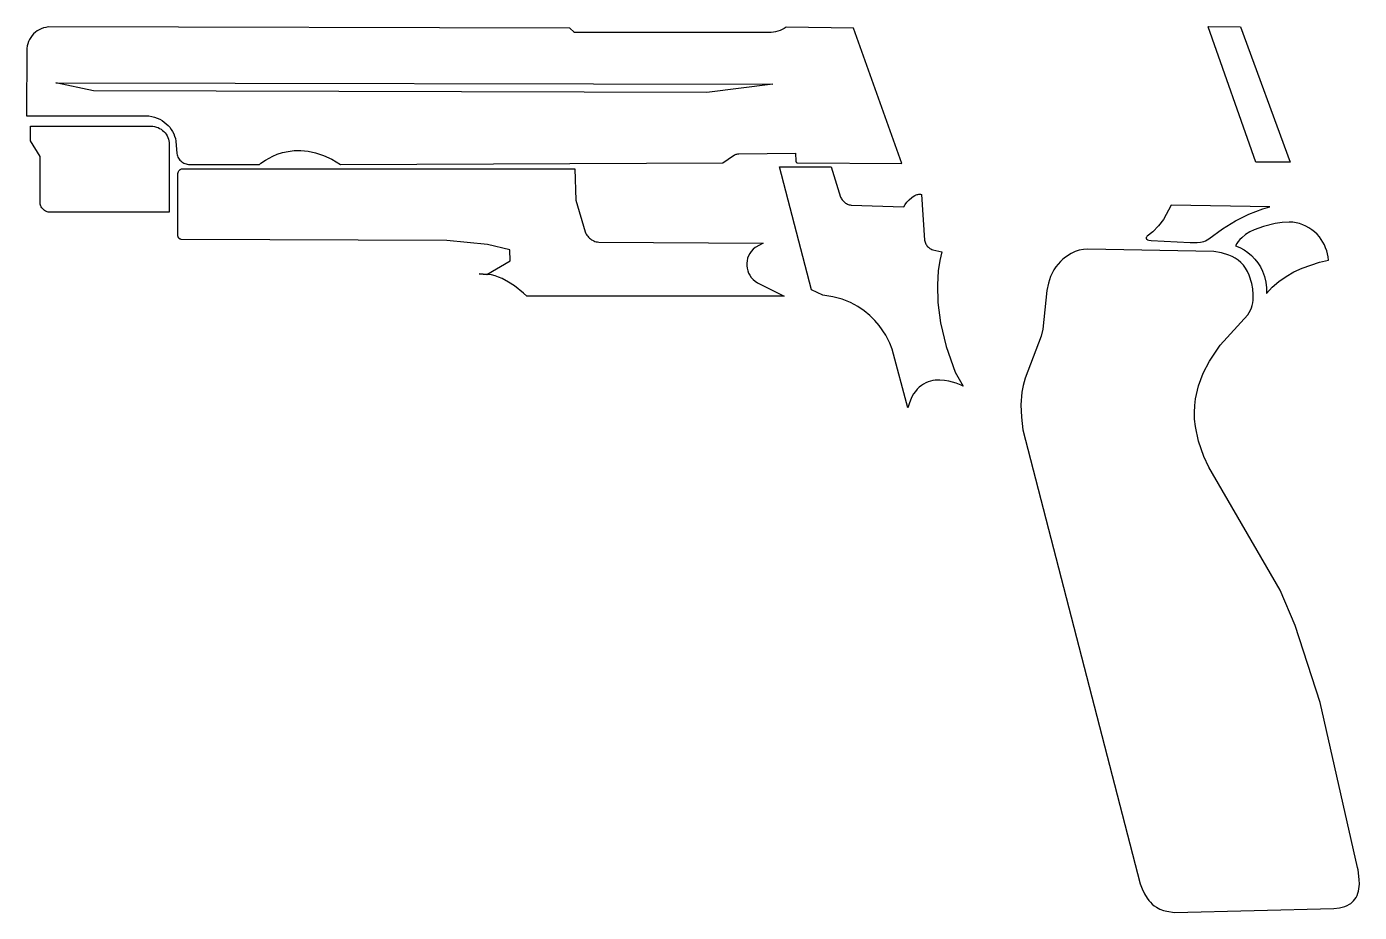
# Model space of a CAD drawing. Header units: metres. Extents: x 15 to 149, y -151 to -63.
import ezdxf

# ---------------------------------------------------------------- set-up
doc = ezdxf.new("R2010")
doc.units = ezdxf.units.M

msp = doc.modelspace()

# ---------------------------------------------------------------- linework, layer by layer
for points in [[(97.915222, -62.824868), (91.16187, -62.725808), (90.965782, -62.85103), (90.761566, -62.96025), (90.550238, -63.053468), (90.332814, -63.13043), (90.11031, -63.190628), (89.883488, -63.234062), (89.653364, -63.260224), (69.954648, -63.244984), (69.949314, -63.244222), (69.94398, -63.242952), (69.9389, -63.241174), (69.93382, -63.238888), (69.928994, -63.236094), (69.924422, -63.232792), (69.49186, -62.824614), (17.233138, -62.699392), (16.99514, -62.735714), (16.76527, -62.794896), (16.545052, -62.875668), (16.335502, -62.97676), (16.13789, -63.096902), (15.953232, -63.235078), (15.783052, -63.389764), (15.628366, -63.559944), (15.490444, -63.744602), (15.370302, -63.942214), (15.269464, -64.151764), (15.188946, -64.371982), (15.129764, -64.601852), (15.093442, -64.83985), (15.080996, -71.597774), (27.309064, -71.597774), (27.605228, -71.65848), (27.887168, -71.737728), (28.154376, -71.834756), (28.406344, -71.948802), (28.642564, -72.079358), (28.862528, -72.225662), (29.065728, -72.387206), (29.251656, -72.563228), (29.419804, -72.752966), (29.56941, -72.955912), (29.70022, -73.171304), (29.811726, -73.398634), (29.90342, -73.63714), (29.974794, -73.88606), (30.025086, -74.144886), (30.124146, -75.3745), (30.150816, -75.498452), (30.188662, -75.617832), (30.237176, -75.731878), (30.295596, -75.839828), (30.363414, -75.941428), (30.440122, -76.03617), (30.524958, -76.123292), (30.617414, -76.202286), (30.716982, -76.27239), (30.8229, -76.33335), (30.93466, -76.384404), (31.0515, -76.425044), (31.172912, -76.454762), (31.298388, -76.47305), (38.394132, -76.4794), (38.551104, -76.349606), (39.005002, -76.034138), (39.729664, -75.644502), (40.185594, -75.456542), (40.699436, -75.29195), (41.268142, -75.164442), (41.88841, -75.087988), (42.556938, -75.076304), (43.270678, -75.143614), (44.026074, -75.303634), (44.820078, -75.570334), (45.649642, -75.957684), (46.51121, -76.4794), (84.818982, -76.323444), (85.877654, -75.583796), (85.96122, -75.533758), (86.048342, -75.491086), (86.138512, -75.456034), (86.231476, -75.428602), (86.326472, -75.409044), (86.422992, -75.397614), (92.0877, -75.358498), (92.115386, -76.128626), (92.119196, -76.1492), (92.124784, -76.169012), (92.132404, -76.187808), (92.141548, -76.205842), (92.15247, -76.222606), (92.164916, -76.238354), (92.178632, -76.252832), (92.193618, -76.26604), (92.209874, -76.277724), (92.227146, -76.287884), (92.245434, -76.296266), (92.264484, -76.30287), (92.28455, -76.307696), (92.305124, -76.310744), (102.740968, -76.36891), (97.915984, -62.82436)], [(133.432042, -62.684406), (133.44779, -62.674246), (133.48081, -62.665356), (136.68629, -62.684406), (141.66596, -76.251054), (138.214608, -76.251054), (133.432042, -62.684406)], [(18.008092, -68.291456), (89.836752, -68.428616), (83.23072, -69.275706), (21.787104, -69.080634), (18.008092, -68.291456)], [(15.473934, -72.639428), (27.718766, -72.648826), (27.90063, -72.676512), (28.076398, -72.721724), (28.2448, -72.783446), (28.405074, -72.860662), (28.556204, -72.952356), (28.697428, -73.057766), (28.827476, -73.17613), (28.94584, -73.306178), (29.05125, -73.447402), (29.142944, -73.598532), (29.22016, -73.758806), (29.281882, -73.927208), (29.327094, -74.102976), (29.35478, -74.28484), (29.364178, -81.27111), (17.3482, -81.265776), (17.246092, -81.250282), (17.14754, -81.224882), (17.053052, -81.190338), (16.963136, -81.146904), (16.8783, -81.095342), (16.799052, -81.03616), (16.7259, -80.969612), (16.659606, -80.89646), (16.600424, -80.817212), (16.548862, -80.732376), (16.505428, -80.64246), (16.470884, -80.547972), (16.445484, -80.44942), (16.42999, -80.347312), (16.424656, -75.665838), (15.474188, -74.110088), (15.474188, -72.639428)], [(70.000622, -76.905612), (70.109842, -80.050132), (71.018908, -83.220052), (71.070724, -83.341972), (71.131684, -83.45805), (71.20128, -83.568032), (71.279258, -83.67141), (71.364856, -83.76793), (71.457566, -83.857084), (71.55688, -83.938364), (71.66229, -84.011516), (71.773288, -84.076286), (71.889366, -84.132166), (72.01027, -84.178648), (72.135238, -84.215478), (72.263762, -84.242402), (72.395334, -84.258658), (88.84539, -84.373466), (88.063324, -84.7979), (87.84971, -84.979002), (87.667338, -85.179662), (87.515954, -85.396578), (87.395558, -85.626956), (87.305642, -85.867494), (87.246206, -86.115398), (87.21725, -86.367366), (87.218266, -86.620604), (87.249254, -86.87181), (87.30996, -87.11819), (87.40013, -87.356442), (87.51951, -87.583772), (87.6681, -87.796878), (87.845646, -87.992966), (88.051894, -88.168988), (88.286844, -88.321642), (90.963496, -89.67978), (65.17513, -89.67978), (64.838072, -89.359994), (63.952374, -88.645238), (63.362586, -88.254078), (62.70625, -87.90178), (62.360556, -87.75446), (62.006988, -87.63381), (61.648594, -87.545926), (60.40501, -87.428324), (61.179202, -87.496142), (63.515748, -86.142322), (63.493904, -85.028786), (61.251846, -84.51088), (57.18302, -84.087462), (30.569916, -83.979512), (30.533086, -83.973924), (30.497526, -83.96478), (30.46349, -83.952334), (30.431232, -83.936586), (30.400752, -83.918044), (30.372304, -83.896708), (30.345888, -83.872832), (30.322012, -83.846416), (30.300676, -83.817968), (30.282134, -83.787488), (30.26664, -83.754976), (30.254194, -83.72094), (30.24505, -83.68538), (30.239462, -83.64855), (30.23997, -77.347318), (30.247336, -77.29855), (30.259528, -77.25156), (30.276038, -77.206348), (30.296612, -77.163422), (30.32125, -77.123036), (30.349444, -77.08519), (30.381194, -77.050392), (30.415992, -77.018642), (30.453838, -76.990448), (30.494224, -76.96581), (30.53715, -76.945236), (30.582362, -76.928726), (30.629352, -76.916534), (30.67812, -76.909168), (70.000622, -76.906628)], [(90.504772, -76.708762), (95.680022, -76.708762), (96.622108, -79.747618), (96.663256, -79.840074), (96.711008, -79.928212), (96.76511, -80.011778), (96.825308, -80.090518), (96.891094, -80.164178), (96.962214, -80.23225), (97.03816, -80.294734), (97.118678, -80.351122), (97.20326, -80.401414), (97.291652, -80.445102), (97.3836, -80.481932), (97.478596, -80.51165), (97.576386, -80.534256), (97.676462, -80.549242), (102.951534, -80.704436), (103.092758, -80.484218), (103.257858, -80.262476), (103.475536, -80.014318), (103.738172, -79.775304), (103.883968, -79.670402), (104.038146, -79.581248), (104.19969, -79.512414), (104.283002, -79.487014), (104.367838, -79.468218), (104.453944, -79.456788), (104.54132, -79.453232), (104.629966, -79.458058), (104.719628, -79.471774), (105.021888, -84.067396), (105.043986, -84.168234), (105.074212, -84.266024), (105.112312, -84.360258), (105.158032, -84.450682), (105.210864, -84.536788), (105.270554, -84.618068), (105.336848, -84.694268), (105.409238, -84.764626), (105.48747, -84.829142), (105.571036, -84.887054), (105.659936, -84.938108), (105.753662, -84.981796), (105.851706, -85.01761), (106.750866, -85.22462), (106.544364, -86.09203), (106.395012, -87.133938), (106.311446, -88.543892), (106.366056, -90.293698), (106.631232, -92.355162), (107.179364, -94.70009), (108.082842, -97.300288), (108.890816, -98.697796), (108.70057, -98.60534), (108.189268, -98.400108), (107.445556, -98.190558), (107.014518, -98.117914), (106.558842, -98.08464), (106.08945, -98.104452), (105.85323, -98.138488), (105.617772, -98.190812), (105.384346, -98.263202), (105.154476, -98.357182), (104.929686, -98.47453), (104.711246, -98.617024), (104.500426, -98.786188), (104.29875, -98.9838), (104.107742, -99.211638), (103.928418, -99.471226), (103.762556, -99.764342), (103.611426, -100.092764), (103.476298, -100.458016), (103.358696, -100.861876), (101.791262, -94.966282), (101.562408, -94.39148), (101.137466, -93.568012), (100.48113, -92.60586), (100.054918, -92.107004), (99.557586, -91.614752), (98.984562, -91.14282), (98.331274, -90.705178), (97.593404, -90.315288), (96.766634, -89.98712), (95.846392, -89.734136), (94.828106, -89.570306), (93.712538, -89.031572), (90.504772, -76.709016)], [(131.648708, -84.28101), (132.328158, -84.294218), (132.664708, -84.261452), (132.830824, -84.228432), (132.994908, -84.181696), (133.167374, -84.115402), (133.497066, -83.941412), (134.88797, -82.929476), (136.172194, -82.127344), (137.513314, -81.460086), (138.900662, -80.93329), (139.608306, -80.724248), (129.74066, -80.545432), (129.734564, -80.549242), (129.725166, -80.560418), (128.961134, -81.987136), (128.4732, -82.621374), (127.880872, -83.227164), (127.331724, -83.67014), (127.282194, -83.721956), (127.261874, -83.747356), (127.244856, -83.772502), (127.231648, -83.79714), (127.222504, -83.82127), (127.217678, -83.844892), (127.217424, -83.868006), (127.22225, -83.890612), (127.23241, -83.91271), (127.248158, -83.934046), (127.270002, -83.95462), (127.297942, -83.974432), (127.332486, -83.993482), (127.374142, -84.01177), (127.479298, -84.045552), (127.71374, -84.093304), (131.648708, -84.280502)], [(139.267184, -89.41689), (139.8524, -88.773254), (140.515086, -88.198198), (141.244066, -87.689182), (142.028164, -87.244174), (142.856712, -86.860634), (144.602962, -86.26856), (145.498566, -86.0552), (145.458434, -85.73897), (145.395696, -85.426804), (145.31086, -85.12048), (145.204434, -84.821522), (145.07718, -84.531962), (144.929606, -84.253324), (144.76222, -83.987386), (144.575784, -83.735926), (144.344898, -83.473036), (144.093184, -83.232244), (143.822928, -83.01482), (143.536162, -82.822288), (143.235172, -82.655664), (142.92199, -82.516472), (142.598648, -82.405728), (142.267432, -82.324956), (141.916658, -82.272886), (141.564106, -82.250534), (140.856462, -82.281776), (140.15085, -82.391504), (138.976354, -82.681572), (138.044428, -83.014058), (137.600182, -83.235038), (137.178542, -83.505294), (136.792208, -83.828128), (136.616694, -84.00923), (136.45515, -84.20354), (136.309608, -84.411058), (136.181592, -84.631784), (136.615932, -84.808314), (137.029952, -85.032342), (137.419842, -85.300312), (137.782046, -85.608668), (138.112754, -85.954108), (138.40841, -86.333076), (138.66495, -86.742016), (138.879072, -87.177626), (139.069572, -87.707978), (139.200382, -88.266778), (139.267692, -88.840818), (139.267692, -89.417144)], [(148.401532, -146.925792), (144.64157, -130.39852), (142.157958, -122.660918), (140.63599, -119.14505), (133.493764, -106.800396), (133.013958, -105.744518), (132.467858, -104.202484), (132.1562, -102.726744), (132.083302, -102.012496), (132.063236, -101.313234), (132.09397, -100.628196), (132.173472, -99.957128), (132.47116, -98.654108), (132.940806, -97.399602), (133.566662, -96.189546), (134.648194, -94.592648), (137.396474, -91.53652), (137.548366, -91.31935), (137.67435, -91.088718), (137.77595, -90.845894), (137.854182, -90.592656), (137.910316, -90.330782), (137.945876, -90.061542), (137.9601, -89.508076), (137.907268, -88.945466), (137.79754, -88.386412), (137.549128, -87.582756), (137.38352, -87.203534), (137.188194, -86.864698), (136.964928, -86.563962), (136.7155, -86.29904), (136.441688, -86.067646), (136.14527, -85.867748), (135.828278, -85.696806), (135.49249, -85.552788), (134.771638, -85.33638), (133.997192, -85.20049), (121.369328, -84.946998), (120.934988, -84.985606), (120.509284, -85.07222), (120.09755, -85.208618), (119.704612, -85.39607), (119.146828, -85.759544), (118.886224, -85.971888), (118.639082, -86.205822), (118.40591, -86.462616), (118.187724, -86.743286), (117.985286, -87.048848), (117.799358, -87.380572), (117.65407, -87.697564), (117.432582, -88.381078), (117.284754, -89.116154), (116.885466, -92.96527), (116.716048, -93.679264), (115.09502, -97.889314), (114.895376, -98.611182), (114.7699, -99.29114), (114.677444, -100.545646), (114.728244, -101.806756), (114.884962, -103.065326), (126.616206, -148.557234), (126.812294, -149.068028), (127.04445, -149.55393), (127.320548, -150.004272), (127.47752, -150.212806), (127.648462, -150.408386), (127.834136, -150.589742), (128.035812, -150.755604), (128.254252, -150.904448), (128.591564, -151.082502), (128.945386, -151.216614), (129.312416, -151.31288), (130.073908, -151.415496), (146.03984, -151.014176), (146.588226, -150.946104), (146.856958, -150.89124), (147.117816, -150.816818), (147.367498, -150.718266), (147.602956, -150.59152), (147.714462, -150.516082), (147.821142, -150.432008), (147.985734, -150.27402), (148.127212, -150.1013), (148.2471, -149.915118), (148.346414, -149.717252), (148.426678, -149.508718), (148.488908, -149.291294), (148.534374, -149.065996), (148.580348, -148.598128), (148.57476, -148.116544), (148.449792, -147.156932), (148.40204, -146.926046)]]:
    msp.add_lwpolyline(points)

doc.saveas('drawing.dxf')
